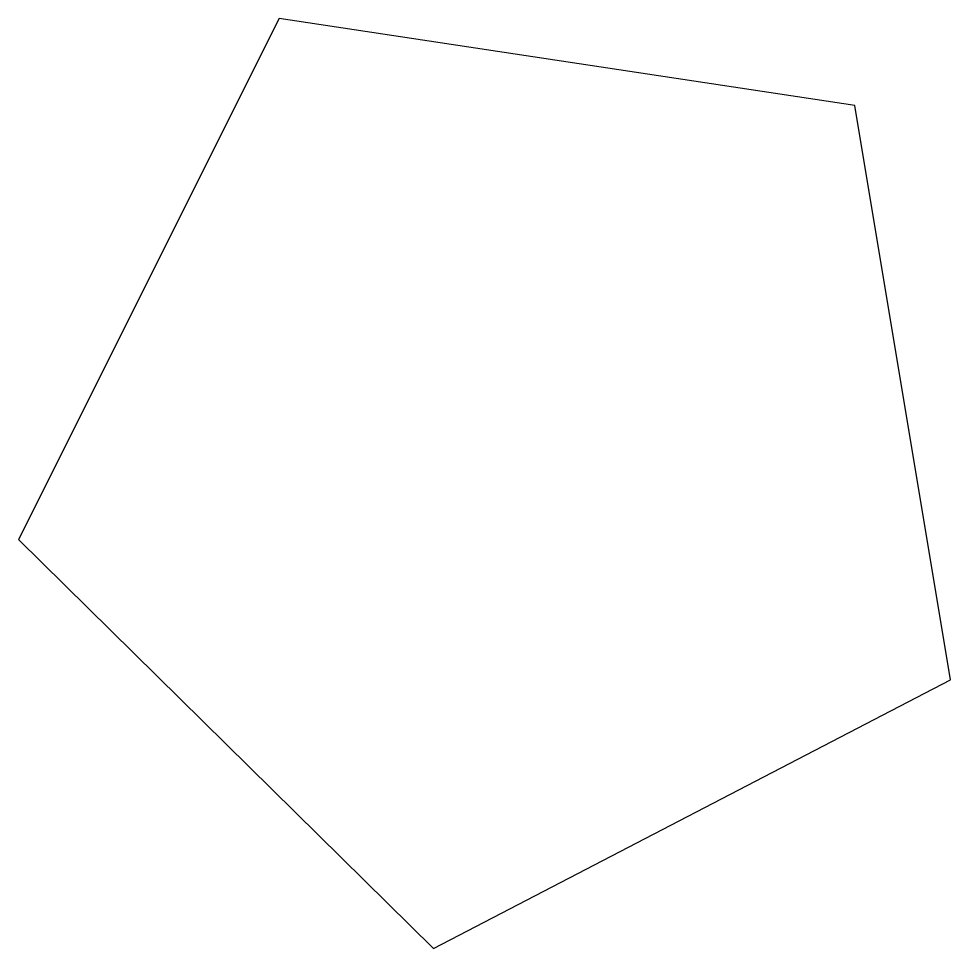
# Model space of a CAD drawing. Units: millimetres at full size, sheet at 1:100. Extents: x -22934 to 2816, y -13966 to 11722.
import ezdxf

# ---------------------------------------------------------------- set-up
doc = ezdxf.new("R2010")
doc.units = ezdxf.units.MM
doc.header["$LTSCALE"] = 100
doc.layers.add('0-0', color=7, linetype='Continuous')

msp = doc.modelspace()

# ---------------------------------------------------------------- linework, layer by layer
at = {"layer": '0-0'}
msp.add_lwpolyline([(2816.3, -6551), (178.1, 9325.1), (-15736.2, 11722), (-22933.6, -2672.8), (-11467.5, -13966.1)], close=True, dxfattribs=at)

doc.saveas('drawing.dxf')
